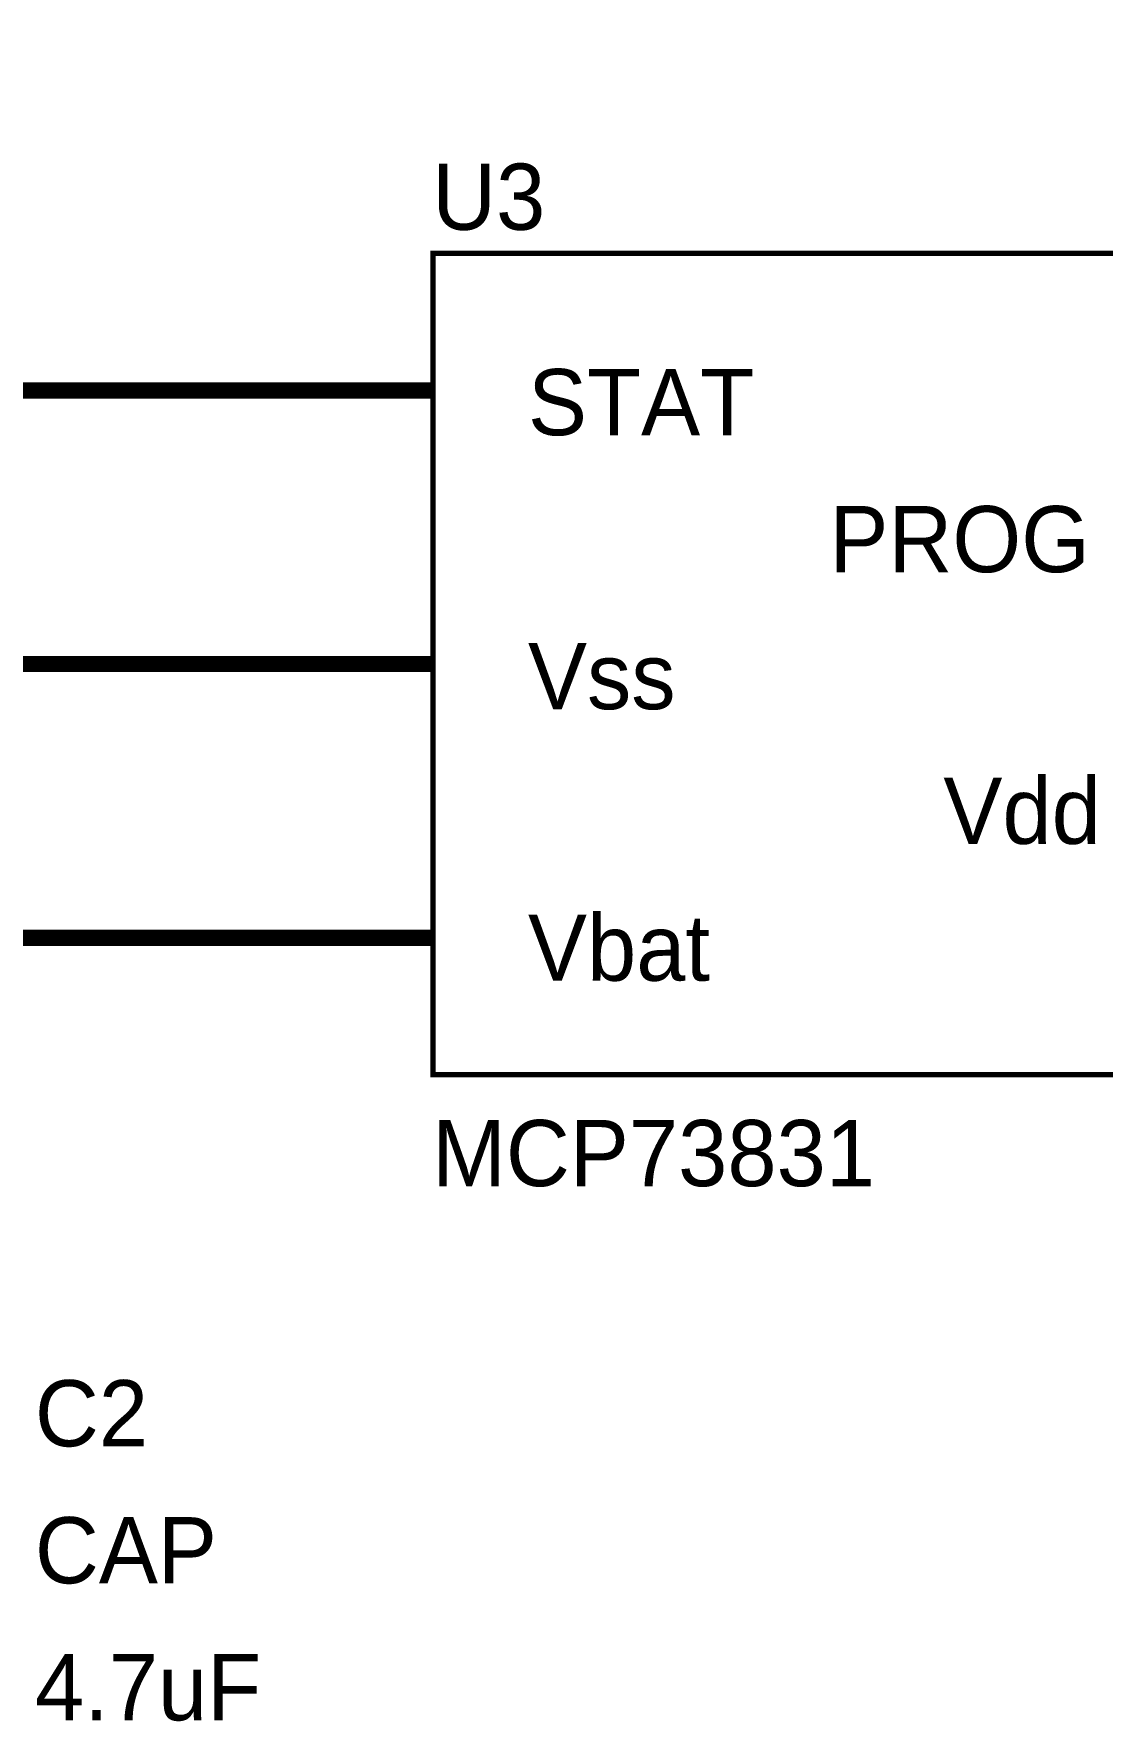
# Model space of a CAD drawing. Header units: millimetres. Extents: x 0 to 9.5, y 0 to 7.5.
# Drawn here: x 2.309 to 3.089, y 4.828 to 6.061 of the extents above; entities that cross this region are included whole.
import ezdxf

# ---------------------------------------------------------------- set-up
doc = ezdxf.new("R2010")
doc.units = ezdxf.units.MM
doc.header["$MEASUREMENT"] = 0
doc.layers.add('Sheet', color=255, linetype='Continuous')

msp = doc.modelspace()

# ---------------------------------------------------------------- linework, layer by layer
at = {"layer": 'Sheet', "const_width": 0.0118}
for points in [[(2.6003, 6.5), (1.5005, 6.5), (1.5005, 5.9999), (1.5005, 5.6), (2.5004, 5.6)], [(2.3004, 5.7999), (2.5004, 5.7999)], [(2.6003, 5.7999), (2.5004, 5.7999)], [(2.6003, 5.6), (2.5004, 5.6)], [(2.2004, 5.4), (2.5004, 5.4)], [(2.6003, 5.4), (2.5004, 5.4)]]:
    msp.add_lwpolyline(points, dxfattribs=at)
at = {"layer": 'Sheet', "const_width": 0.0039}
for points in [[(2.6003, 5.9), (2.6003, 5.3), (3.2002, 5.3), (3.2002, 5.9), (2.6003, 5.9), (2.6003, 5.9)], [(2.6003, 5.9), (3.2002, 5.9), (3.2002, 5.3), (2.6003, 5.3), (2.6003, 5.9)]]:
    msp.add_lwpolyline(points, close=True, dxfattribs=at)

# ---------------------------------------------------------------- texts
at = {"layer": 'Sheet'}
for s, p in [('U3', (2.5997, 5.9173)), ('STAT', (2.6697, 5.7672)), ('PROG', (2.8899, 5.6671)), ('Vss', (2.6697, 5.567)), ('Vdd', (2.9732, 5.4686)), ('Vbat', (2.6697, 5.3686)), ('MCP73831', (2.5997, 5.2185)), ('C2', (2.3095, 5.0284)), ('CAP', (2.3095, 4.9283)), ('4.7uF', (2.3095, 4.8282))]:
    msp.add_text(s, height=0.04837, dxfattribs=at).set_placement(p)

doc.saveas('drawing.dxf')
